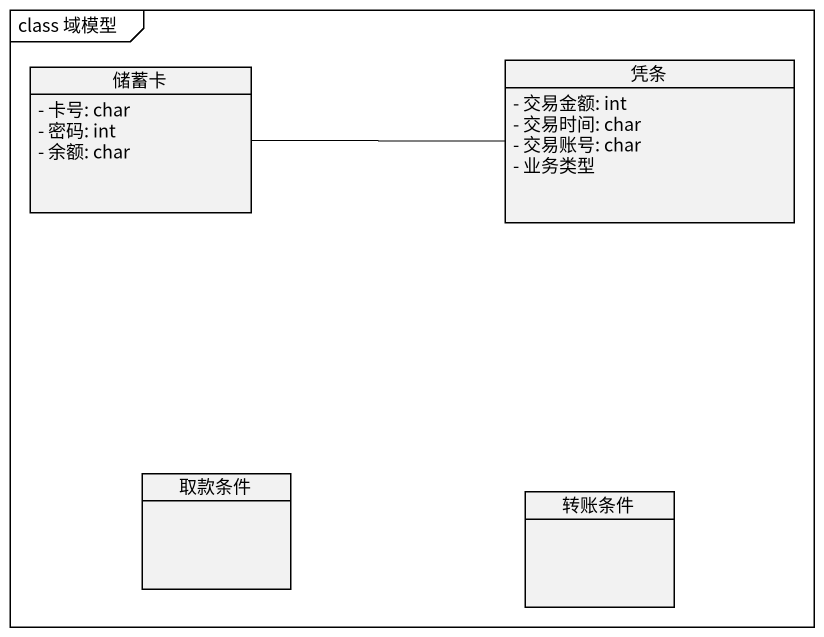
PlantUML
@startuml
mainframe class 域模型
hide circle
hide empty members
skinparam classAttributeIconSize 0
class 储蓄卡 {
  - 卡号: char
  - 密码: int
  - 余额: char
}
class 凭条 {
  - 交易金额: int
  - 交易时间: char
  - 交易账号: char
  - 业务类型
}
class 取款条件
class 转账条件
储蓄卡 -right- 凭条
@enduml
